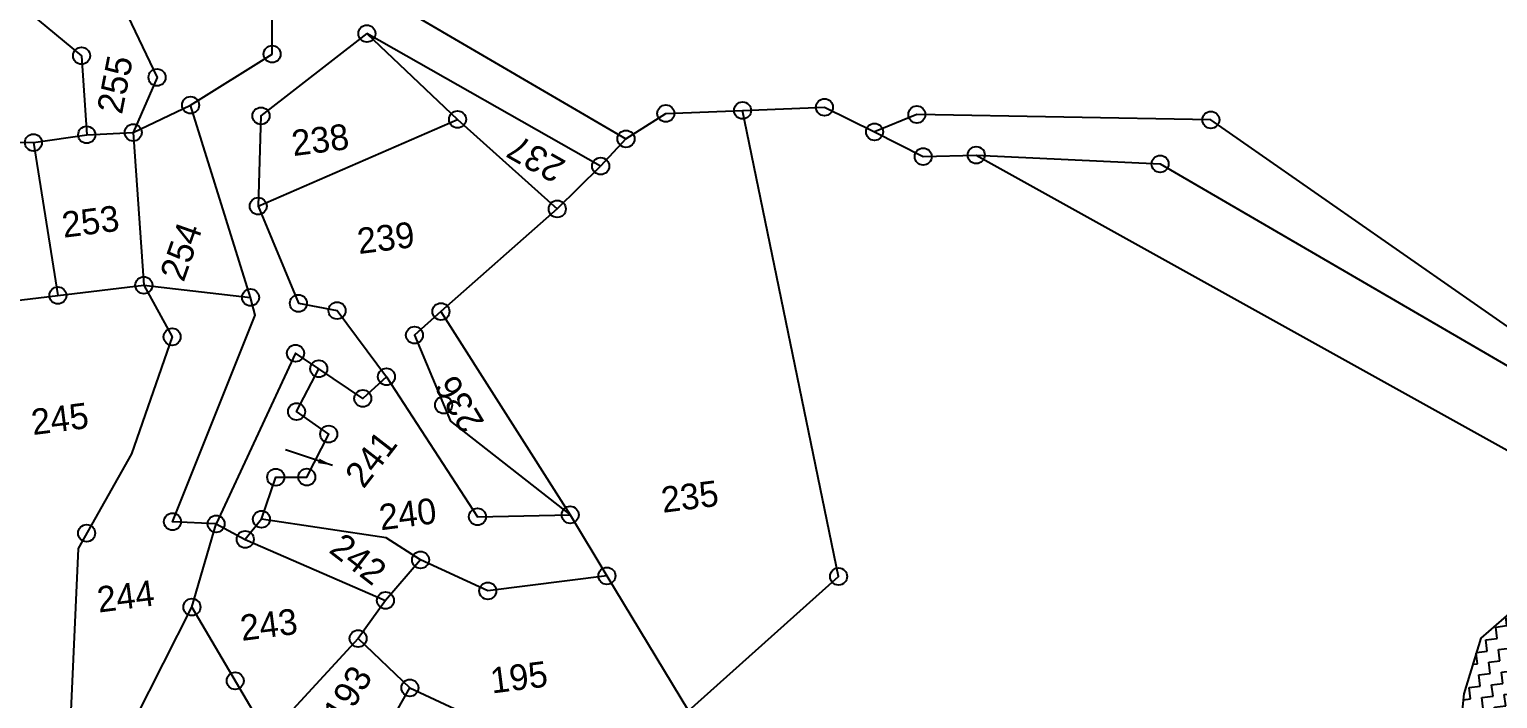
# Model space of a CAD drawing. Header units: metres. Extents: x 306977 to 311128, y 1929693 to 1933907.
# Drawn here: x 309166.1 to 309593.4, y 1932133.5 to 1932328.1 of the extents above; entities that cross this region are included whole.
import ezdxf

# ---------------------------------------------------------------- set-up
doc = ezdxf.new("R2010")
doc.units = ezdxf.units.M
doc.header["$LTSCALE"] = 0.3
doc.layers.get('0').update_dxf_attribs({"linetype": 'CONTINUOUS'})
for name, color, linetype in [('POLY_HATCH', 12, 'CONTINUOUS'), ('POLY_PARCEL', 6, 'CONTINUOUS'), ('POLY_WATER', 4, 'CONTINUOUS'), ('SYM_ARROW', 1, 'CONTINUOUS'), ('SYM_STONE', 1, 'CONTINUOUS'), ('TEXT_PARCEL', 7, 'CONTINUOUS')]:
    doc.layers.add(name, color=color, linetype=linetype)
doc.styles.add('TEXT_MAP', font='KRDEV050.TTF')
doc.dimstyles.get("Standard").update_dxf_attribs({"dimtxt": 0.18, "dimasz": 0.18, "dimexe": 0.18, "dimexo": 0.0625, "dimgap": 0.09, "dimtad": 0, "dimtih": 1, "dimtoh": 1, "dimdec": 4, "dimzin": 0, "dimdsep": 46, "dimtxsty": 'Standard', "dimcen": 0.09, "dimadec": 0, "dimazin": 0, "dimtfac": 1, "dimtdec": 4, "dimtofl": 0, "dimtmove": 0, "dimatfit": 3, "dimfxl": 1, "dimtolj": 1, "dimtzin": 0, "dimarcsym": 0})

# ---------------------------------------------------------------- blocks, each defined once
blk = doc.blocks.new('STONE')
blk.add_circle((0, 0), 0.851)
blk = doc.blocks.new('TEXTARROW')
blk.add_leader([(0.04, -0.01), (8.68, -0.01)], dimstyle='Standard', override={"dimtxt": 2.5, "dimasz": 2.5, "dimexe": 1.25, "dimexo": 0.625, "dimgap": 0.625, "dimtad": 1, "dimtih": 0, "dimtoh": 0, "dimzin": 8, "dimcen": 2.5, "dimtofl": 1})
blk = doc.blocks.new('ED')
at = {"layer": 'POLY_HATCH'}
h = blk.add_hatch(dxfattribs=at)
h.set_pattern_fill('ZIGZAG', color=256, scale=0.25, style=0)
h.set_pattern_definition([(0, (304442.5539, 1929643.4807), (0.79375, 0.79375), [0.79375, -0.79375]), (90, (304443.3477, 1929643.4807), (-0.79375, 0.79375), [0.79375, -0.79375])])
h.paths.add_polyline_path([(304858.98, 1930072.24), (304858.35, 1930078.31), (304859.88, 1930081.88), (304855.23, 1930084.91), (304853.01, 1930082.14), (304854.12, 1930078.47), (304856.08, 1930074.23), (304856.47, 1930070.43), (304854.37, 1930068.11), (304851.48, 1930065.94), (304849.59, 1930063.2), (304850.05, 1930059.61), (304851.52, 1930055.73), (304850.2, 1930054.05), (304847.03, 1930053.09), (304843.14, 1930052.13), (304840.18, 1930050.17), (304838.51, 1930046.44), (304837.47, 1930041.92), (304837.87, 1930036.61), (304839.97, 1930030.81), (304841.79, 1930028.07), (304839.83, 1930026.33), (304836.87, 1930024.8), (304835.76, 1930021.56), (304835.81, 1930020.99), (304840.4, 1930020.07), (304841.41, 1930022.79), (304844.4, 1930025.18), (304846.19, 1930025.54), (304844.04, 1930022.56), (304843.01, 1930019.55), (304846.34, 1930018.88), (304847.38, 1930022.2), (304850.01, 1930024.58), (304850.36, 1930023.75), (304849.41, 1930022.2), (304848.81, 1930020.17), (304848.81, 1930018.39), (304852.23, 1930017.7), (304853.58, 1930021.06), (304855.97, 1930023.37), (304857.08, 1930025.19), (304855.9, 1930027.36), (304854.01, 1930029.53), (304853.19, 1930032.56), (304853.16, 1930036.08), (304854.62, 1930039.67), (304856.79, 1930043.55), (304859.61, 1930045.72), (304861.64, 1930046.97), (304861.03, 1930049.07), (304859.78, 1930051.74), (304859.04, 1930055.33), (304860.43, 1930059.07), (304862.74, 1930062.52), (304866.41, 1930064.55), (304868.73, 1930065.87), (304868.91, 1930067.47), (304867.16, 1930070), (304864.99, 1930072.53), (304864.74, 1930075.34), (304866.7, 1930077.43), (304864.96, 1930078.57), (304864.68, 1930078.31), (304862.15, 1930074.14), (304862.4, 1930068.19)])
h.paths.add_polyline_path([(304861.01, 1930066.39), (304864.69, 1930066.05), (304863.8, 1930065.5), (304860.46, 1930064.16), (304858.56, 1930061.94), (304857.45, 1930059.15), (304857.12, 1930055.82), (304857.67, 1930051.92), (304858.79, 1930048.25), (304856.89, 1930049.7), (304854.89, 1930051.92), (304853.55, 1930056.04), (304853.22, 1930059.15), (304854.89, 1930063.61), (304857.67, 1930065.83)], flags=16)
h.paths.add_polyline_path([(304856.61, 1930048.6), (304855.66, 1930047.17), (304853.29, 1930043.66), (304850.63, 1930040.54), (304849.21, 1930036.55), (304849.68, 1930032.95), (304850.92, 1930028.68), (304852.05, 1930026.79), (304849.68, 1930028.97), (304848.26, 1930031.81), (304847.31, 1930036.27), (304848.73, 1930040.54), (304850.44, 1930044.14), (304854.24, 1930047.93)], flags=16)
h.paths.add_polyline_path([(304849.02, 1930049.83), (304849.49, 1930049.07), (304846.65, 1930046.51), (304844.94, 1930044.33), (304844.28, 1930040.35), (304843.99, 1930036.08), (304844.75, 1930032.48), (304847.6, 1930028.21), (304848.73, 1930025.84), (304844.28, 1930028.21), (304841.9, 1930032.76), (304841.62, 1930037.69), (304841.9, 1930041.48), (304843.04, 1930045.28), (304845.89, 1930048.41)], flags=16)
blk.add_lwpolyline([(304843.14, 1930052.13), (304840.18, 1930050.17), (304838.51, 1930046.44), (304837.47, 1930041.92), (304837.87, 1930036.61), (304839.97, 1930030.81)], dxfattribs=at)
at = {"layer": 'POLY_PARCEL'}
for points in [[(304776.46, 1930108.75), (304774.34, 1930105.47), (304771.02, 1930103.27), (304785.24, 1930092.36)], [(304750.98, 1930107.55), (304753.22, 1930100.77), (304751.08, 1930097.15)], [(304744.93, 1930106.37), (304748.17, 1930102.94), (304747.83, 1930097.41)], [(304755.31, 1930098.55), (304761.42, 1930101.37), (304762.08, 1930106.37)], [(304768.18, 1930101.95), (304760.1, 1930097.18), (304759.11, 1930090.94)], [(304768.18, 1930101.95), (304773.72, 1930095.2)], [(304783.24, 1930090.69), (304768.18, 1930101.95)], [(304733.86, 1930098.81), (304744.06, 1930097.34)], [(304751.08, 1930097.15), (304755.31, 1930098.55)], [(304757.77, 1930084.67), (304755.31, 1930098.55)], [(304744.06, 1930097.34), (304747.83, 1930097.41)], [(304744.06, 1930097.34), (304744.41, 1930086.51)], [(304747.83, 1930097.41), (304751.08, 1930097.15)], [(304751.08, 1930097.15), (304750.47, 1930086.46)], [(304759.11, 1930090.94), (304773.72, 1930095.2)], [(304773.72, 1930095.2), (304779.85, 1930088.1)], [(304784.52, 1930052.12), (304796.14, 1930060.11), (304793.59, 1930093.3)], [(304785.24, 1930092.36), (304788.23, 1930093.77), (304793.59, 1930093.3)], [(304793.59, 1930093.3), (304799.3, 1930092.8), (304802.56, 1930090.65)], [(304785.24, 1930092.36), (304783.24, 1930090.69)], [(304759.11, 1930090.94), (304761.04, 1930083.84), (304763.66, 1930082.99), (304766.51, 1930077.97)], [(304779.85, 1930088.1), (304783.24, 1930090.69)], [(304779.85, 1930088.1), (304770.87, 1930082.01)], [(304809.42, 1930088.14), (304880.45, 1930035.96)], [(304739.11, 1930086.55), (304744.41, 1930086.51)], [(304750.47, 1930086.46), (304751.98, 1930082.63), (304748.13, 1930074.88), (304743.58, 1930068.78), (304741.56, 1930057.06)], [(304744.41, 1930086.51), (304750.47, 1930086.46)], [(304750.47, 1930086.46), (304757.77, 1930084.67)], [(304753.38, 1930069.26), (304750.37, 1930069.8), (304757.93, 1930083.4), (304757.77, 1930084.67)], [(304770.87, 1930082.01), (304768.82, 1930080.61), (304770.56, 1930074.31), (304778.05, 1930066.76)], [(304770.87, 1930082.01), (304778.05, 1930066.76)], [(304761.88, 1930079.12), (304760.4, 1930080.4), (304753.38, 1930069.26)], [(304756.57, 1930069.18), (304757.93, 1930071.97), (304760.09, 1930071.71), (304761.99, 1930074.5), (304759.96, 1930076.34), (304761.88, 1930079.12)], [(304766.51, 1930077.97), (304764.67, 1930076.67), (304761.88, 1930079.12)], [(304766.51, 1930077.97), (304771.59, 1930067.45), (304778.05, 1930066.76)], [(304750.97, 1930063.7), (304753.38, 1930069.26)], [(304753.38, 1930069.26), (304755.27, 1930067.93)], [(304756.57, 1930069.18), (304755.27, 1930067.93)], [(304767.26, 1930064.95), (304765.07, 1930066.79), (304756.57, 1930069.18)], [(304755.27, 1930067.93), (304764.46, 1930062.45)], [(304778.05, 1930066.76), (304780.06, 1930062.2)], [(304767.26, 1930064.95), (304764.46, 1930062.45)], [(304780.06, 1930062.2), (304771.65, 1930062.21), (304767.26, 1930064.95)], [(304741.56, 1930057.06), (304746.04, 1930056.42), (304750.97, 1930063.7)], [(304750.97, 1930063.7), (304755.01, 1930054.27)], [(304764.46, 1930062.45), (304762.23, 1930060.05)], [(304780.06, 1930062.2), (304784.52, 1930052.12)], [(304762.23, 1930060.05), (304757.07, 1930055.7)], [(304762.23, 1930060.05), (304765.39, 1930056.17)], [(304762.15, 1930051.83), (304765.39, 1930056.17)], [(304765.39, 1930056.17), (304768.98, 1930053.91), (304771.04, 1930050.96)]]:
    blk.add_lwpolyline(points, dxfattribs=at)
at = {"layer": 'POLY_WATER'}
for points in [[(304887.54, 1930070.35), (304865.98, 1930070.02), (304844.79, 1930071.54), (304826.02, 1930088.51), (304805.65, 1930091.48), (304802.56, 1930090.65)], [(304802.56, 1930090.65), (304805.72, 1930088.5), (304809.42, 1930088.14)], [(304809.42, 1930088.14), (304822.1, 1930085.9), (304844.43, 1930068.82), (304869.22, 1930066.35), (304901.82, 1930067.76)]]:
    blk.add_lwpolyline(points, dxfattribs=at)
at = {"layer": 'SYM_ARROW', "xscale": 0.4, "yscale": 0.4, "zscale": 0.4, "rotation": 154.1611499543752}
blk.add_blockref('TEXTARROW', (304761.98, 1930072.28), dxfattribs=at)
at = {"layer": 'SYM_STONE', "xscale": 0.7, "yscale": 0.7, "zscale": 0.7}
for p in [(304748.17, 1930102.94), (304768.18, 1930101.95), (304761.42, 1930101.37), (304753.22, 1930100.77), (304755.31, 1930098.55), (304744.06, 1930097.34), (304747.83, 1930097.41), (304751.08, 1930097.15), (304760.1, 1930097.18), (304773.72, 1930095.2), (304788.23, 1930093.77), (304793.59, 1930093.3), (304799.3, 1930092.8), (304785.24, 1930092.36), (304759.11, 1930090.94), (304783.24, 1930090.69), (304802.56, 1930090.65), (304805.65, 1930091.48), (304805.72, 1930088.5), (304826.02, 1930088.51), (304779.85, 1930088.1), (304809.42, 1930088.14), (304744.41, 1930086.51), (304750.47, 1930086.46), (304822.1, 1930085.9), (304757.77, 1930084.67), (304761.04, 1930083.84), (304751.98, 1930082.63), (304763.66, 1930082.99), (304770.87, 1930082.01), (304760.4, 1930080.4), (304768.82, 1930080.61), (304761.88, 1930079.12), (304766.51, 1930077.97), (304759.96, 1930076.34), (304764.67, 1930076.67), (304770.23, 1930075.5), (304761.99, 1930074.5), (304757.93, 1930071.97), (304760.09, 1930071.71), (304744.31, 1930069.76), (304750.37, 1930069.8), (304753.38, 1930069.26), (304756.57, 1930069.18), (304755.27, 1930067.93), (304771.59, 1930067.45), (304778.05, 1930066.76), (304767.26, 1930064.95), (304750.97, 1930063.7), (304764.46, 1930062.45), (304771.65, 1930062.21), (304780.06, 1930062.2), (304762.23, 1930060.05), (304796.14, 1930060.11), (304753.32, 1930058.2), (304765.39, 1930056.17)]:
    blk.add_blockref('STONE', p, dxfattribs=at)
at = {"layer": 'TEXT_PARCEL', "style": 'TEXT_MAP'}
for s, rotation, p in [('255', 71.5441, (304750.45, 1930098.46)), ('237', 143.4889, (304780.96, 1930091.3)), ('254', 63.4068, (304753.25, 1930086.27)), ('236', 113.6184, (304772.95, 1930073.94)), ('241', 44.9651, (304763.92, 1930070.34)), ('242', 315.0481, (304760.89, 1930066.35)), ('193', 51.3061, (304760.44, 1930054.14))]:
    blk.add_text(s, height=1.8, rotation=rotation, dxfattribs=at).set_placement(p)
for s, p in [('238', (304761.99, 1930094.1)), ('253', (304745.32, 1930090.46)), ('239', (304765.68, 1930086.72)), ('245', (304741.45, 1930077.04)), ('240', (304764.76, 1930067.36)), ('235', (304784.5, 1930066.08)), ('244', (304744.45, 1930064.14)), ('243', (304754.14, 1930060.91)), ('195', (304771.04, 1930055.05))]:
    blk.add_text(s, height=1.8, dxfattribs=at).set_placement(p)

msp = doc.modelspace()

# ---------------------------------------------------------------- block references
at = {"xscale": 4.157630778727309, "yscale": 4.157630778727309, "zscale": 4.157630778727309, "rotation": 7.25041498381366}
msp.add_blockref('ED', (65042.93, -6188077.08), dxfattribs=at)

doc.saveas('drawing.dxf')
